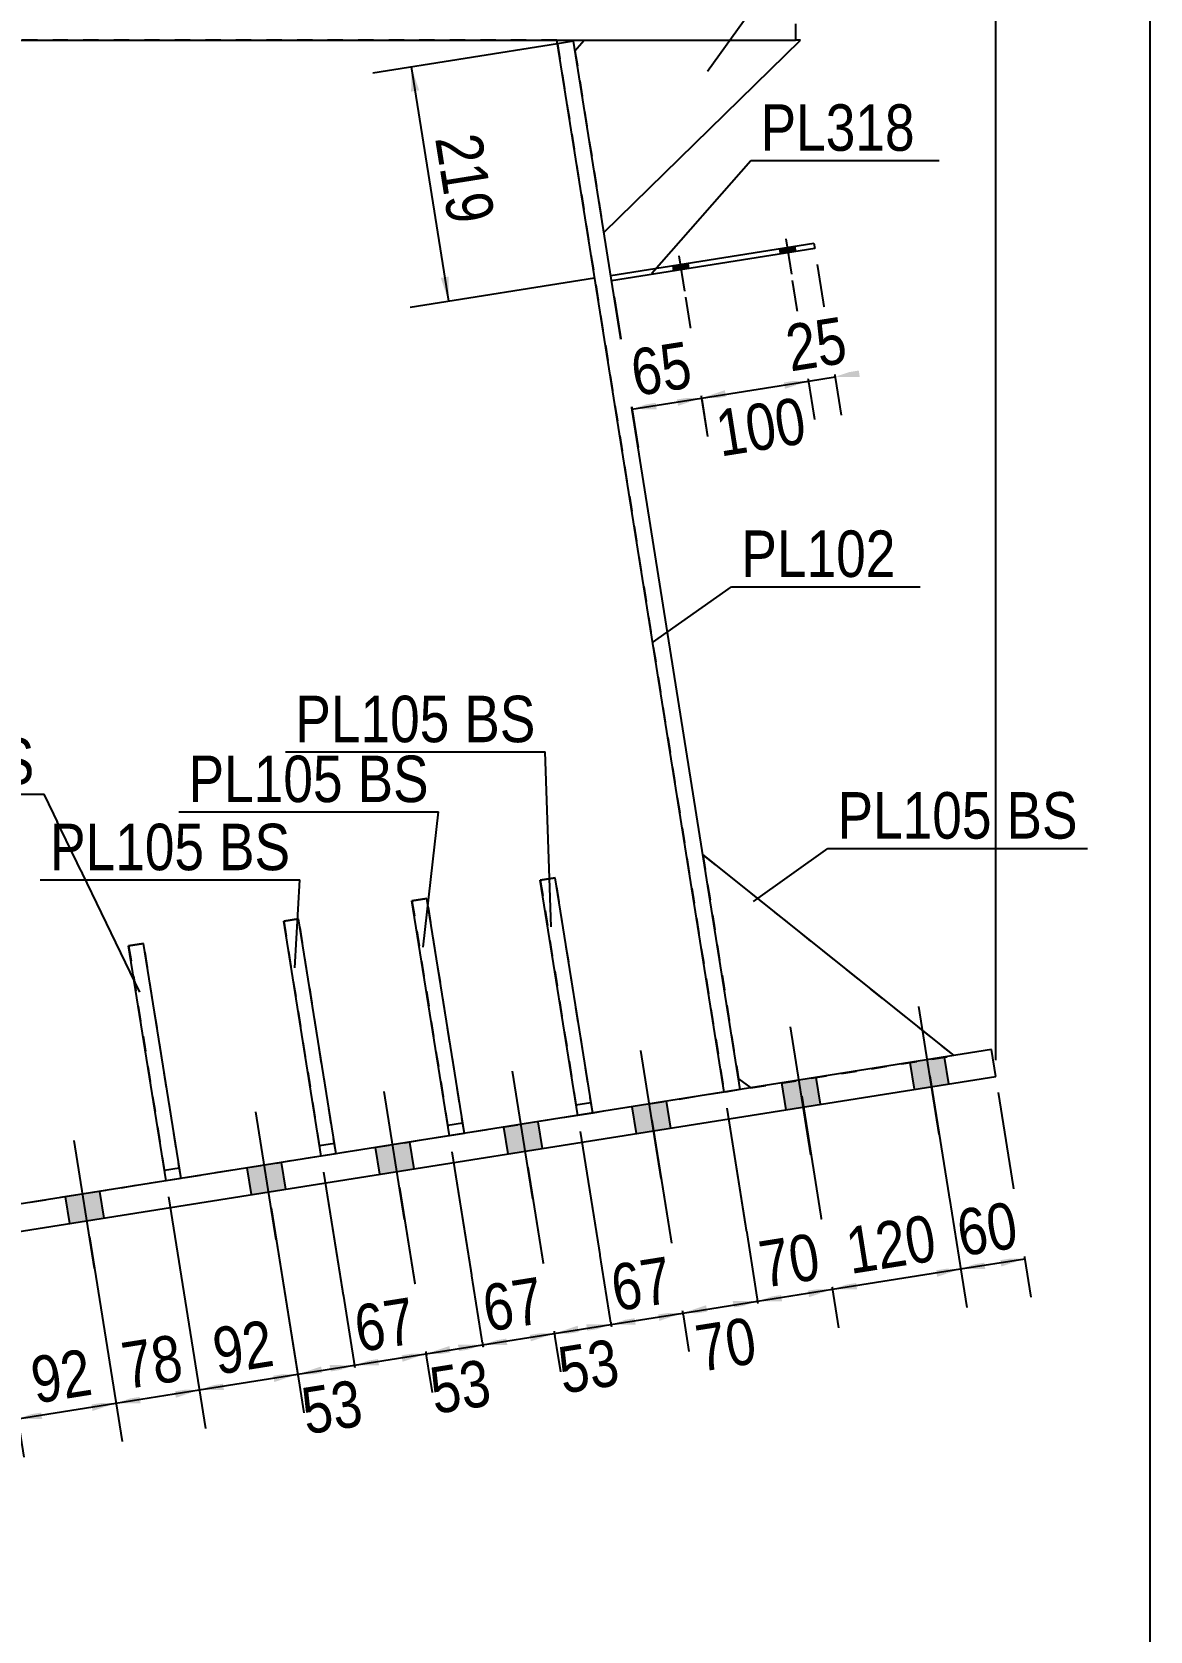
# Model space of a CAD drawing. Header units: millimetres. Extents: x -345 to 58, y -179 to 98.
# Drawn here: x -10.9 to 57.9, y -58 to 40.5 of the extents above; entities that cross this region are included whole.
import ezdxf

# ---------------------------------------------------------------- set-up
doc = ezdxf.new("R2010")
doc.units = ezdxf.units.MM
doc.linetypes.add('DXK_LINE_DOT1', pattern=[1.8814, 0.9407, -0.9407])
doc.styles.add('Arial Narrow', font='ARIALN.TTF', dxfattribs={"height": 0.2})

# ---------------------------------------------------------------- blocks, each defined once
blk = doc.blocks.new('Unknown-623466691-1210')
at = {"color": 5, "linetype": 'Continuous'}
blk.add_line((57.899, -179.324), (57.899, 97.676), dxfattribs=at)
blk = doc.blocks.new('Part-623466691-1972 - 1773')
at = {"color": 2, "linetype": 'Continuous'}
for p, q in [((22.487, 39.342), (23.049, 40)), ((24.267, 28.149), (36.382, 40)), ((36.382, 40), (36.062, 40))]:
    blk.add_line(p, q, dxfattribs=at)
at = {"color": 7, "linetype": 'DXK_LINE_DOT1'}
for p, q in [((23.049, 40), (36.062, 40)), ((22.487, 39.342), (24.267, 28.149))]:
    blk.add_line(p, q, dxfattribs=at)
blk = doc.blocks.new('Part-623466691-1816 - 1773')
at = {"color": 2, "linetype": 'Continuous'}
for p in [(36.062, 41), (-178.63, 40)]:
    blk.add_line(p, (36.062, 40), dxfattribs=at)
blk = doc.blocks.new('Part-623466691-2287 - 1773')
at = {"color": 7, "linetype": 'DXK_LINE_DOT1'}
for p, q in [((13.375, -12.879), (12.453, -13.025)), ((12.453, -13.025), (14.756, -27.51)), ((15.678, -27.364), (13.375, -12.879))]:
    blk.add_line(p, q, dxfattribs=at)
blk = doc.blocks.new('Part-623466691-2369 - 1773')
at = {"color": 2, "linetype": 'Continuous'}
for p, q in [((45.832, -22.569), (30.361, -10.178)), ((32.56, -24.004), (33.323, -24.558))]:
    blk.add_line(p, q, dxfattribs=at)
blk = doc.blocks.new('Part-623466691-2401 - 1773')
at = {"color": 2, "linetype": 'Continuous'}
for p, q in [((-63.79, -40), (-63.79, 40)), ((21.405, 39.776), (21.37, 40))]:
    blk.add_line(p, q, dxfattribs=at)
at = {"color": 7, "linetype": 'DXK_LINE_DOT1'}
for p, q in [((21.37, 40), (-63.79, 40)), ((21.405, 39.776), (31.677, -24.82)), ((31.677, -24.82), (23.579, -26.107)), ((22.657, -26.254), (15.678, -27.364)), ((14.756, -27.51), (7.777, -28.62)), ((6.855, -28.766), (-1.77, -30.138)), ((-2.691, -30.284), (-12.962, -31.918)), ((-13.884, -32.064), (-22.509, -33.436)), ((-23.431, -33.582), (-30.41, -34.692)), ((-31.332, -34.839), (-38.311, -35.948)), ((-39.232, -36.095), (-47.331, -37.383)), ((-48.121, -37.508), (-63.79, -40))]:
    blk.add_line(p, q, dxfattribs=at)
blk = doc.blocks.new('Part-623466691-2302 - 1773')
at = {"color": 2, "linetype": 'Continuous'}
for p, q in [((-4.995, -15.8), (-4.073, -15.653)), ((-1.77, -30.138), (-4.073, -15.653)), ((-2.691, -30.284), (-4.995, -15.8))]:
    blk.add_line(p, q, dxfattribs=at)
at = {"color": 7, "linetype": 'DXK_LINE_DOT1'}
for p, q in [((-2.796, -29.626), (-1.874, -29.48)), ((-1.77, -30.138), (-2.691, -30.284))]:
    blk.add_line(p, q, dxfattribs=at)
blk = doc.blocks.new('Part-623466691-1919 - 1773')
at = {"color": 2, "linetype": 'Continuous'}
for p, q in [((22.393, 39.933), (21.405, 39.776)), ((31.677, -24.82), (21.405, 39.776)), ((32.664, -24.662), (22.393, 39.933))]:
    blk.add_line(p, q, dxfattribs=at)
at = {"color": 7, "linetype": 'DXK_LINE_DOT1'}
blk.add_line((32.664, -24.662), (31.677, -24.82), dxfattribs=at)
blk = doc.blocks.new('Part-623466691-2001 - 1773')
at = {"color": 2, "linetype": 'Continuous'}
for p, q in [((48.137, -22.202), (-63.79, -40)), ((48.398, -23.848), (48.137, -22.202)), ((-63.529, -41.646), (48.398, -23.848)), ((-63.79, -40), (-63.529, -41.646))]:
    blk.add_line(p, q, dxfattribs=at)
blk = doc.blocks.new('Part-623466691-2307 - 1773')
at = {"color": 7, "linetype": 'DXK_LINE_DOT1'}
for p, q in [((-4.073, -15.653), (-4.995, -15.8)), ((-1.77, -30.138), (-4.073, -15.653)), ((-4.995, -15.8), (-2.691, -30.284))]:
    blk.add_line(p, q, dxfattribs=at)
blk = doc.blocks.new('Part-623466691-2023 - 1773')
at = {"color": 7, "linetype": 'DXK_LINE_DOT1'}
for p, q in [((45.832, -22.569), (30.361, -10.178)), ((30.361, -10.178), (32.56, -24.004)), ((33.323, -24.558), (45.832, -22.569)), ((32.56, -24.004), (33.323, -24.558))]:
    blk.add_line(p, q, dxfattribs=at)
blk = doc.blocks.new('Part-623466691-2297 - 1773')
at = {"color": 7, "linetype": 'DXK_LINE_DOT1'}
for p, q in [((5.474, -14.135), (4.552, -14.282)), ((4.552, -14.282), (6.855, -28.766)), ((7.777, -28.62), (5.474, -14.135))]:
    blk.add_line(p, q, dxfattribs=at)
blk = doc.blocks.new('Part-623466691-2255 - 1773')
at = {"color": 2, "linetype": 'Continuous'}
for p, q in [((20.354, -11.769), (21.275, -11.623)), ((22.657, -26.254), (20.354, -11.769)), ((23.579, -26.107), (21.275, -11.623))]:
    blk.add_line(p, q, dxfattribs=at)
at = {"color": 7, "linetype": 'DXK_LINE_DOT1'}
for p, q in [((22.552, -25.595), (23.474, -25.449)), ((23.579, -26.107), (22.657, -26.254))]:
    blk.add_line(p, q, dxfattribs=at)
blk = doc.blocks.new('Part-623466691-2277 - 1773')
at = {"color": 7, "linetype": 'DXK_LINE_DOT1'}
for p, q in [((21.275, -11.623), (20.354, -11.769)), ((20.354, -11.769), (22.657, -26.254)), ((23.579, -26.107), (21.275, -11.623))]:
    blk.add_line(p, q, dxfattribs=at)
blk = doc.blocks.new('Part-623466691-2282 - 1773')
at = {"color": 2, "linetype": 'Continuous'}
for p, q in [((12.453, -13.025), (13.375, -12.879)), ((14.756, -27.51), (12.453, -13.025)), ((15.678, -27.364), (13.375, -12.879))]:
    blk.add_line(p, q, dxfattribs=at)
at = {"color": 7, "linetype": 'DXK_LINE_DOT1'}
for p, q in [((14.651, -26.852), (15.573, -26.705)), ((15.678, -27.364), (14.756, -27.51))]:
    blk.add_line(p, q, dxfattribs=at)
blk = doc.blocks.new('Part-623466691-2292 - 1773')
at = {"color": 2, "linetype": 'Continuous'}
for p, q in [((4.552, -14.282), (5.474, -14.135)), ((6.855, -28.766), (4.552, -14.282)), ((7.777, -28.62), (5.474, -14.135))]:
    blk.add_line(p, q, dxfattribs=at)
at = {"color": 7, "linetype": 'DXK_LINE_DOT1'}
for p, q in [((6.751, -28.108), (7.672, -27.961)), ((7.777, -28.62), (6.855, -28.766))]:
    blk.add_line(p, q, dxfattribs=at)
blk = doc.blocks.new('Bolt-623466691-2402 - 1773')
at = {"linetype": 'Continuous'}
for points in [[(45.24, -22.663), (43.133, -22.998), (43.395, -24.644), (45.502, -24.309)], [(45.24, -22.663), (43.133, -22.998), (43.395, -24.644), (45.502, -24.309)], [(45.24, -22.663), (43.133, -22.998), (43.395, -24.644), (45.502, -24.309)], [(45.24, -22.663), (43.133, -22.998), (43.395, -24.644), (45.502, -24.309)], [(37.339, -23.919), (35.232, -24.254), (35.494, -25.9), (37.601, -25.565)], [(37.339, -23.919), (35.232, -24.254), (35.494, -25.9), (37.601, -25.565)], [(37.339, -23.919), (35.232, -24.254), (35.494, -25.9), (37.601, -25.565)], [(37.339, -23.919), (35.232, -24.254), (35.494, -25.9), (37.601, -25.565)], [(28.122, -25.385), (26.015, -25.72), (26.276, -27.366), (28.383, -27.031)], [(28.122, -25.385), (26.015, -25.72), (26.276, -27.366), (28.383, -27.031)], [(28.122, -25.385), (26.015, -25.72), (26.276, -27.366), (28.383, -27.031)], [(28.122, -25.385), (26.015, -25.72), (26.276, -27.366), (28.383, -27.031)], [(20.221, -26.641), (18.114, -26.976), (18.376, -28.622), (20.483, -28.287)], [(20.221, -26.641), (18.114, -26.976), (18.376, -28.622), (20.483, -28.287)], [(20.221, -26.641), (18.114, -26.976), (18.376, -28.622), (20.483, -28.287)], [(20.221, -26.641), (18.114, -26.976), (18.376, -28.622), (20.483, -28.287)], [(12.32, -27.897), (10.213, -28.233), (10.475, -29.878), (12.582, -29.543)], [(12.32, -27.897), (10.213, -28.233), (10.475, -29.878), (12.582, -29.543)], [(12.32, -27.897), (10.213, -28.233), (10.475, -29.878), (12.582, -29.543)], [(12.32, -27.897), (10.213, -28.233), (10.475, -29.878), (12.582, -29.543)], [(4.419, -29.154), (2.312, -29.489), (2.574, -31.135), (4.681, -30.8)], [(4.419, -29.154), (2.312, -29.489), (2.574, -31.135), (4.681, -30.8)], [(4.419, -29.154), (2.312, -29.489), (2.574, -31.135), (4.681, -30.8)], [(4.419, -29.154), (2.312, -29.489), (2.574, -31.135), (4.681, -30.8)], [(-6.773, -30.934), (-8.88, -31.269), (-8.619, -32.915), (-6.512, -32.58)], [(-6.773, -30.934), (-8.88, -31.269), (-8.619, -32.915), (-6.512, -32.58)], [(-6.773, -30.934), (-8.88, -31.269), (-8.619, -32.915), (-6.512, -32.58)], [(-6.773, -30.934), (-8.88, -31.269), (-8.619, -32.915), (-6.512, -32.58)], [(-17.966, -32.713), (-20.073, -33.048), (-19.811, -34.694), (-17.704, -34.359)], [(-17.966, -32.713), (-20.073, -33.048), (-19.811, -34.694), (-17.704, -34.359)], [(-17.966, -32.713), (-20.073, -33.048), (-19.811, -34.694), (-17.704, -34.359)], [(-17.966, -32.713), (-20.073, -33.048), (-19.811, -34.694), (-17.704, -34.359)], [(-25.867, -33.97), (-27.974, -34.305), (-27.712, -35.951), (-25.605, -35.616)], [(-25.867, -33.97), (-27.974, -34.305), (-27.712, -35.951), (-25.605, -35.616)], [(-25.867, -33.97), (-27.974, -34.305), (-27.712, -35.951), (-25.605, -35.616)], [(-25.867, -33.97), (-27.974, -34.305), (-27.712, -35.951), (-25.605, -35.616)], [(-33.768, -35.226), (-35.874, -35.561), (-35.613, -37.207), (-33.506, -36.872)], [(-33.768, -35.226), (-35.874, -35.561), (-35.613, -37.207), (-33.506, -36.872)], [(-33.768, -35.226), (-35.874, -35.561), (-35.613, -37.207), (-33.506, -36.872)], [(-33.768, -35.226), (-35.874, -35.561), (-35.613, -37.207), (-33.506, -36.872)], [(-41.668, -36.482), (-43.775, -36.817), (-43.513, -38.463), (-41.407, -38.128)], [(-41.668, -36.482), (-43.775, -36.817), (-43.513, -38.463), (-41.407, -38.128)], [(-41.668, -36.482), (-43.775, -36.817), (-43.513, -38.463), (-41.407, -38.128)], [(-41.668, -36.482), (-43.775, -36.817), (-43.513, -38.463), (-41.407, -38.128)], [(-50.886, -37.948), (-52.993, -38.283), (-52.731, -39.929), (-50.624, -39.594)], [(-50.886, -37.948), (-52.993, -38.283), (-52.731, -39.929), (-50.624, -39.594)], [(-50.886, -37.948), (-52.993, -38.283), (-52.731, -39.929), (-50.624, -39.594)], [(-50.886, -37.948), (-52.993, -38.283), (-52.731, -39.929), (-50.624, -39.594)], [(-58.787, -39.204), (-60.893, -39.539), (-60.632, -41.185), (-58.525, -40.85)], [(-58.787, -39.204), (-60.893, -39.539), (-60.632, -41.185), (-58.525, -40.85)], [(-58.787, -39.204), (-60.893, -39.539), (-60.632, -41.185), (-58.525, -40.85)], [(-58.787, -39.204), (-60.893, -39.539), (-60.632, -41.185), (-58.525, -40.85)]]:
    blk.add_hatch(color=3, dxfattribs=at).paths.add_polyline_path(points)
at = {"color": 3, "linetype": 'Continuous'}
for p, q in [((44.917, -27.423), (43.663, -19.538)), ((44.917, -27.423), (43.663, -19.538)), ((44.917, -27.423), (43.663, -19.538)), ((44.917, -27.423), (43.663, -19.538)), ((37.016, -28.679), (35.762, -20.795)), ((37.016, -28.679), (35.762, -20.795)), ((37.016, -28.679), (35.762, -20.795)), ((37.016, -28.679), (35.762, -20.795)), ((27.798, -30.145), (26.545, -22.26)), ((27.798, -30.145), (26.545, -22.26)), ((27.798, -30.145), (26.545, -22.26)), ((27.798, -30.145), (26.545, -22.26)), ((19.898, -31.401), (18.644, -23.517)), ((19.898, -31.401), (18.644, -23.517)), ((19.898, -31.401), (18.644, -23.517)), ((19.898, -31.401), (18.644, -23.517)), ((43.395, -24.644), (43.133, -22.998)), ((43.395, -24.644), (43.133, -22.998)), ((43.395, -24.644), (43.133, -22.998)), ((43.395, -24.644), (43.133, -22.998)), ((45.502, -24.309), (45.24, -22.663)), ((45.502, -24.309), (45.24, -22.663)), ((45.502, -24.309), (45.24, -22.663)), ((45.502, -24.309), (45.24, -22.663)), ((35.494, -25.9), (35.232, -24.254)), ((35.494, -25.9), (35.232, -24.254)), ((35.494, -25.9), (35.232, -24.254)), ((35.494, -25.9), (35.232, -24.254)), ((37.601, -25.565), (37.339, -23.919)), ((37.601, -25.565), (37.339, -23.919)), ((37.601, -25.565), (37.339, -23.919)), ((37.601, -25.565), (37.339, -23.919)), ((11.997, -32.657), (10.743, -24.773)), ((11.997, -32.657), (10.743, -24.773)), ((11.997, -32.657), (10.743, -24.773)), ((11.997, -32.657), (10.743, -24.773)), ((28.383, -27.031), (28.122, -25.385)), ((28.383, -27.031), (28.122, -25.385)), ((28.383, -27.031), (28.122, -25.385)), ((28.383, -27.031), (28.122, -25.385)), ((4.096, -33.914), (2.842, -26.029)), ((4.096, -33.914), (2.842, -26.029)), ((4.096, -33.914), (2.842, -26.029)), ((4.096, -33.914), (2.842, -26.029)), ((26.276, -27.366), (26.015, -25.72)), ((26.276, -27.366), (26.015, -25.72)), ((26.276, -27.366), (26.015, -25.72)), ((26.276, -27.366), (26.015, -25.72)), ((18.376, -28.622), (18.114, -26.976)), ((18.376, -28.622), (18.114, -26.976)), ((18.376, -28.622), (18.114, -26.976)), ((18.376, -28.622), (18.114, -26.976)), ((20.483, -28.287), (20.221, -26.641)), ((20.483, -28.287), (20.221, -26.641)), ((20.483, -28.287), (20.221, -26.641)), ((20.483, -28.287), (20.221, -26.641)), ((-7.097, -35.693), (-8.35, -27.809)), ((-7.097, -35.693), (-8.35, -27.809)), ((-7.097, -35.693), (-8.35, -27.809)), ((-7.097, -35.693), (-8.35, -27.809)), ((10.475, -29.878), (10.213, -28.233)), ((10.475, -29.878), (10.213, -28.233)), ((10.475, -29.878), (10.213, -28.233)), ((10.475, -29.878), (10.213, -28.233)), ((12.582, -29.543), (12.32, -27.897)), ((12.582, -29.543), (12.32, -27.897)), ((12.582, -29.543), (12.32, -27.897)), ((12.582, -29.543), (12.32, -27.897)), ((2.574, -31.135), (2.312, -29.489)), ((2.574, -31.135), (2.312, -29.489)), ((2.574, -31.135), (2.312, -29.489)), ((2.574, -31.135), (2.312, -29.489)), ((4.681, -30.8), (4.419, -29.154)), ((4.681, -30.8), (4.419, -29.154)), ((4.681, -30.8), (4.419, -29.154)), ((4.681, -30.8), (4.419, -29.154)), ((-18.289, -37.473), (-19.543, -29.589)), ((-18.289, -37.473), (-19.543, -29.589)), ((-18.289, -37.473), (-19.543, -29.589)), ((-18.289, -37.473), (-19.543, -29.589)), ((-26.19, -38.729), (-27.444, -30.845)), ((-26.19, -38.729), (-27.444, -30.845)), ((-26.19, -38.729), (-27.444, -30.845)), ((-26.19, -38.729), (-27.444, -30.845)), ((-8.619, -32.915), (-8.88, -31.269)), ((-8.619, -32.915), (-8.88, -31.269)), ((-8.619, -32.915), (-8.88, -31.269)), ((-8.619, -32.915), (-8.88, -31.269)), ((-6.512, -32.58), (-6.773, -30.934)), ((-6.512, -32.58), (-6.773, -30.934)), ((-6.512, -32.58), (-6.773, -30.934)), ((-6.512, -32.58), (-6.773, -30.934)), ((-34.091, -39.986), (-35.344, -32.102)), ((-34.091, -39.986), (-35.344, -32.102)), ((-34.091, -39.986), (-35.344, -32.102)), ((-34.091, -39.986), (-35.344, -32.102)), ((-41.992, -41.242), (-43.245, -33.358)), ((-41.992, -41.242), (-43.245, -33.358)), ((-41.992, -41.242), (-43.245, -33.358)), ((-41.992, -41.242), (-43.245, -33.358)), ((-19.811, -34.694), (-20.073, -33.048)), ((-19.811, -34.694), (-20.073, -33.048)), ((-19.811, -34.694), (-20.073, -33.048)), ((-19.811, -34.694), (-20.073, -33.048)), ((-17.704, -34.359), (-17.966, -32.713)), ((-17.704, -34.359), (-17.966, -32.713)), ((-17.704, -34.359), (-17.966, -32.713)), ((-17.704, -34.359), (-17.966, -32.713)), ((-27.712, -35.951), (-27.974, -34.305)), ((-27.712, -35.951), (-27.974, -34.305)), ((-27.712, -35.951), (-27.974, -34.305)), ((-27.712, -35.951), (-27.974, -34.305)), ((-25.605, -35.616), (-25.867, -33.97)), ((-25.605, -35.616), (-25.867, -33.97)), ((-25.605, -35.616), (-25.867, -33.97)), ((-25.605, -35.616), (-25.867, -33.97)), ((-51.209, -42.708), (-52.463, -34.824)), ((-51.209, -42.708), (-52.463, -34.824)), ((-51.209, -42.708), (-52.463, -34.824)), ((-51.209, -42.708), (-52.463, -34.824)), ((-33.506, -36.872), (-33.768, -35.226)), ((-33.506, -36.872), (-33.768, -35.226)), ((-33.506, -36.872), (-33.768, -35.226)), ((-33.506, -36.872), (-33.768, -35.226)), ((-59.11, -43.964), (-60.363, -36.08)), ((-59.11, -43.964), (-60.363, -36.08)), ((-59.11, -43.964), (-60.363, -36.08)), ((-59.11, -43.964), (-60.363, -36.08)), ((-35.613, -37.207), (-35.874, -35.561)), ((-35.613, -37.207), (-35.874, -35.561)), ((-35.613, -37.207), (-35.874, -35.561)), ((-35.613, -37.207), (-35.874, -35.561)), ((-43.513, -38.463), (-43.775, -36.817)), ((-43.513, -38.463), (-43.775, -36.817)), ((-43.513, -38.463), (-43.775, -36.817)), ((-43.513, -38.463), (-43.775, -36.817)), ((-41.407, -38.128), (-41.668, -36.482)), ((-41.407, -38.128), (-41.668, -36.482)), ((-41.407, -38.128), (-41.668, -36.482)), ((-41.407, -38.128), (-41.668, -36.482)), ((-52.731, -39.929), (-52.993, -38.283)), ((-52.731, -39.929), (-52.993, -38.283)), ((-52.731, -39.929), (-52.993, -38.283)), ((-52.731, -39.929), (-52.993, -38.283)), ((-50.624, -39.594), (-50.886, -37.948)), ((-50.624, -39.594), (-50.886, -37.948)), ((-50.624, -39.594), (-50.886, -37.948)), ((-50.624, -39.594), (-50.886, -37.948)), ((-58.525, -40.85), (-58.787, -39.204)), ((-58.525, -40.85), (-58.787, -39.204)), ((-58.525, -40.85), (-58.787, -39.204)), ((-58.525, -40.85), (-58.787, -39.204)), ((-60.632, -41.185), (-60.893, -39.539)), ((-60.632, -41.185), (-60.893, -39.539)), ((-60.632, -41.185), (-60.893, -39.539)), ((-60.632, -41.185), (-60.893, -39.539))]:
    blk.add_line(p, q, dxfattribs=at)
blk = doc.blocks.new('Part-623466691-7799 - 1773')
at = {"color": 2, "linetype": 'Continuous'}
for p, q in [((24.689, 25.495), (37.198, 27.484)), ((37.251, 27.155), (24.741, 25.166)), ((37.198, 27.484), (37.251, 27.155))]:
    blk.add_line(p, q, dxfattribs=at)
at = {"color": 7, "linetype": 'DXK_LINE_DOT1'}
blk.add_line((24.741, 25.166), (24.689, 25.495), dxfattribs=at)
blk = doc.blocks.new('Bolt-623466691-7800 - 1773')
at = {"linetype": 'Continuous'}
for points in [[(35.144, 26.82), (36.066, 26.967), (36.013, 27.296), (35.091, 27.149)], [(35.144, 26.82), (36.066, 26.967), (36.013, 27.296), (35.091, 27.149)], [(28.56, 25.773), (29.482, 25.92), (29.429, 26.249), (28.507, 26.102)], [(28.56, 25.773), (29.482, 25.92), (29.429, 26.249), (28.507, 26.102)]]:
    blk.add_hatch(color=3, dxfattribs=at).paths.add_polyline_path(points)
at = {"color": 3, "linetype": 'Continuous'}
for p, q in [((35.469, 27.749), (35.814, 25.576)), ((35.469, 27.749), (35.814, 25.576)), ((28.885, 26.702), (29.23, 24.53)), ((28.885, 26.702), (29.23, 24.53)), ((35.091, 27.149), (35.144, 26.82)), ((35.091, 27.149), (35.144, 26.82)), ((36.013, 27.296), (36.066, 26.967)), ((36.013, 27.296), (36.066, 26.967)), ((28.507, 26.102), (28.56, 25.773)), ((28.507, 26.102), (28.56, 25.773)), ((29.429, 26.249), (29.482, 25.92)), ((29.429, 26.249), (29.482, 25.92))]:
    blk.add_line(p, q, dxfattribs=at)
blk = doc.blocks.new('StraightDimension-623466691-8546 - 1773')
at = {"linetype": 'Continuous'}
for points in [[(35.34, 19.004), (36.861, 18.992), (35.419, 18.51)], [(31.798, 17.934), (30.277, 17.945), (31.719, 18.428)]]:
    blk.add_hatch(color=7, dxfattribs=at).paths.add_polyline_path(points)
at = {"color": 7, "linetype": 'Continuous'}
for p, q in [((35.874, 25.198), (37.214, 16.77)), ((29.29, 24.151), (30.63, 15.723)), ((30.277, 17.945), (36.861, 18.992))]:
    blk.add_line(p, q, dxfattribs=at)
at = {"color": 0}
blk.add_wipeout([(37.553, 14.698), (36.893, 18.846), (30.292, 17.796), (30.951, 13.648)], dxfattribs=at)
at = {"color": 3, "style": 'Arial Narrow'}
blk.add_text('100', height=2.8633, rotation=9.03554, dxfattribs=at).set_placement((31.45, 14.335))
blk = doc.blocks.new('StraightDimension-623466691-2617 - 1773')
at = {"linetype": 'Continuous'}
for points in [[(47.755, -35.723), (46.235, -35.711), (47.677, -35.229)], [(48.664, -35.072), (50.185, -35.083), (48.743, -35.565)]]:
    blk.add_hatch(color=7, dxfattribs=at).paths.add_polyline_path(points)
at = {"color": 7, "linetype": 'Continuous'}
for p, q in [((44.343, -23.818), (46.611, -38.081)), ((48.556, -24.836), (50.562, -37.453)), ((46.235, -35.711), (50.185, -35.083))]:
    blk.add_line(p, q, dxfattribs=at)
at = {"color": 0}
blk.add_wipeout([(50.584, -34.868), (49.925, -30.72), (45.129, -31.482), (45.788, -35.63)], dxfattribs=at)
at = {"color": 3, "style": 'Arial Narrow'}
blk.add_text('60', height=2.8633, rotation=9.03554, dxfattribs=at).set_placement((46.287, -34.943))
blk = doc.blocks.new('StraightDimension-623466691-2631 - 1773')
at = {"linetype": 'Continuous'}
for points in [[(44.714, -35.7), (46.235, -35.711), (44.792, -36.194)], [(39.865, -36.977), (38.344, -36.966), (39.787, -36.483)]]:
    blk.add_hatch(color=7, dxfattribs=at).paths.add_polyline_path(points)
at = {"color": 7, "linetype": 'Continuous'}
for p, q in [((44.343, -23.818), (46.611, -38.081)), ((36.453, -25.073), (38.721, -39.336)), ((38.344, -36.966), (46.235, -35.711))]:
    blk.add_line(p, q, dxfattribs=at)
at = {"color": 0}
blk.add_wipeout([(45.567, -35.665), (44.907, -31.518), (38.306, -32.567), (38.965, -36.715)], dxfattribs=at)
at = {"color": 3, "style": 'Arial Narrow'}
blk.add_text('120', height=2.8633, rotation=9.03554, dxfattribs=at).set_placement((39.464, -36.028))
blk = doc.blocks.new('StraightDimension-623466691-2647 - 1773')
at = {"linetype": 'Continuous'}
for points in [[(35.246, -37.712), (33.725, -37.7), (35.167, -37.218)], [(36.824, -36.954), (38.344, -36.966), (36.902, -37.448)]]:
    blk.add_hatch(color=7, dxfattribs=at).paths.add_polyline_path(points)
at = {"color": 7, "linetype": 'Continuous'}
for p, q in [((36.453, -25.073), (38.721, -39.336)), ((31.834, -25.807), (34.102, -40.071)), ((33.725, -37.7), (38.344, -36.966))]:
    blk.add_line(p, q, dxfattribs=at)
at = {"color": 0}
blk.add_wipeout([(38.409, -36.804), (37.75, -32.656), (32.954, -33.418), (33.613, -37.566)], dxfattribs=at)
at = {"color": 3, "style": 'Arial Narrow'}
blk.add_text('70', height=2.8633, rotation=9.03554, dxfattribs=at).set_placement((34.112, -36.879))
blk = doc.blocks.new('StraightDimension-623466691-2653 - 1773')
at = {"linetype": 'Continuous'}
for points in [[(30.642, -38.444), (29.122, -38.432), (30.564, -37.95)], [(32.204, -37.689), (33.725, -37.7), (32.283, -38.183)]]:
    blk.add_hatch(color=7, dxfattribs=at).paths.add_polyline_path(points)
at = {"color": 7, "linetype": 'Continuous'}
for p, q in [((27.23, -26.539), (29.475, -40.654)), ((31.834, -25.807), (34.078, -39.922)), ((29.122, -38.432), (33.725, -37.7))]:
    blk.add_line(p, q, dxfattribs=at)
at = {"color": 0}
blk.add_wipeout([(34.504, -41.981), (33.845, -37.833), (29.049, -38.596), (29.708, -42.744)], dxfattribs=at)
at = {"color": 3, "style": 'Arial Narrow'}
blk.add_text('70', height=2.8633, rotation=9.03554, dxfattribs=at).set_placement((30.207, -42.057))
blk = doc.blocks.new('StraightDimension-623466691-2660 - 1773')
at = {"linetype": 'Continuous'}
for points in [[(27.601, -38.421), (29.122, -38.432), (27.679, -38.915)], [(26.226, -39.146), (24.705, -39.135), (26.147, -38.652)]]:
    blk.add_hatch(color=7, dxfattribs=at).paths.add_polyline_path(points)
at = {"color": 7, "linetype": 'Continuous'}
for p, q in [((27.23, -26.539), (29.498, -40.803)), ((22.814, -27.241), (25.082, -41.505)), ((24.705, -39.135), (29.122, -38.432))]:
    blk.add_line(p, q, dxfattribs=at)
at = {"color": 0}
blk.add_wipeout([(29.288, -38.254), (28.628, -34.106), (23.832, -34.869), (24.492, -39.017)], dxfattribs=at)
at = {"color": 3, "style": 'Arial Narrow'}
blk.add_text('67', height=2.8633, rotation=9.03554, dxfattribs=at).set_placement((24.99, -38.33))
blk = doc.blocks.new('StraightDimension-623466691-2671 - 1773')
at = {"linetype": 'Continuous'}
for points in [[(22.736, -39.701), (21.216, -39.69), (22.658, -39.207)], [(23.184, -39.123), (24.705, -39.135), (23.263, -39.617)]]:
    blk.add_hatch(color=7, dxfattribs=at).paths.add_polyline_path(points)
at = {"color": 7, "linetype": 'Continuous'}
for p, q in [((22.814, -27.241), (25.058, -41.357)), ((19.586, -29.442), (21.569, -41.912)), ((21.216, -39.69), (24.705, -39.135))]:
    blk.add_line(p, q, dxfattribs=at)
at = {"color": 0}
blk.add_wipeout([(26.041, -43.327), (25.382, -39.179), (20.586, -39.942), (21.245, -44.089)], dxfattribs=at)
at = {"color": 3, "style": 'Arial Narrow'}
blk.add_text('53', height=2.8633, rotation=9.03554, dxfattribs=at).set_placement((21.744, -43.403))
blk = doc.blocks.new('StraightDimension-623466691-2684 - 1773')
at = {"linetype": 'Continuous'}
for points in [[(18.325, -40.402), (16.804, -40.391), (18.246, -39.908)], [(19.695, -39.678), (21.216, -39.69), (19.773, -40.172)]]:
    blk.add_hatch(color=7, dxfattribs=at).paths.add_polyline_path(points)
at = {"color": 7, "linetype": 'Continuous'}
for p, q in [((14.913, -28.498), (17.181, -42.761)), ((19.586, -29.442), (21.592, -42.06)), ((16.804, -40.391), (21.216, -39.69))]:
    blk.add_line(p, q, dxfattribs=at)
at = {"color": 0}
blk.add_wipeout([(21.384, -39.511), (20.725, -35.363), (15.929, -36.126), (16.588, -40.273)], dxfattribs=at)
at = {"color": 3, "style": 'Arial Narrow'}
blk.add_text('67', height=2.8633, rotation=9.03554, dxfattribs=at).set_placement((17.087, -39.587))
blk = doc.blocks.new('StraightDimension-623466691-2697 - 1773')
at = {"linetype": 'Continuous'}
for points in [[(15.284, -40.38), (16.804, -40.391), (15.362, -40.873)], [(14.835, -40.957), (13.315, -40.946), (14.757, -40.463)]]:
    blk.add_hatch(color=7, dxfattribs=at).paths.add_polyline_path(points)
at = {"color": 7, "linetype": 'Continuous'}
for p, q in [((14.913, -28.498), (17.158, -42.613)), ((11.685, -30.699), (13.668, -43.168)), ((13.315, -40.946), (16.804, -40.391))]:
    blk.add_line(p, q, dxfattribs=at)
at = {"color": 0}
blk.add_wipeout([(18.141, -44.583), (17.481, -40.435), (12.685, -41.198), (13.345, -45.346)], dxfattribs=at)
at = {"color": 3, "style": 'Arial Narrow'}
blk.add_text('53', height=2.8633, rotation=9.03554, dxfattribs=at).set_placement((13.843, -44.659))
blk = doc.blocks.new('StraightDimension-623466691-2710 - 1773')
at = {"linetype": 'Continuous'}
for points in [[(10.424, -41.659), (8.904, -41.647), (10.346, -41.165)], [(11.794, -40.934), (13.315, -40.946), (11.873, -41.428)]]:
    blk.add_hatch(color=7, dxfattribs=at).paths.add_polyline_path(points)
at = {"color": 7, "linetype": 'Continuous'}
for p, q in [((7.012, -29.754), (9.28, -44.017)), ((11.685, -30.699), (13.692, -43.316)), ((8.904, -41.647), (13.315, -40.946))]:
    blk.add_line(p, q, dxfattribs=at)
at = {"color": 0}
blk.add_wipeout([(13.484, -40.767), (12.824, -36.619), (8.028, -37.382), (8.688, -41.53)], dxfattribs=at)
at = {"color": 3, "style": 'Arial Narrow'}
blk.add_text('67', height=2.8633, rotation=9.03554, dxfattribs=at).set_placement((9.186, -40.843))
blk = doc.blocks.new('StraightDimension-623466691-2723 - 1773')
at = {"linetype": 'Continuous'}
for points in [[(6.935, -42.213), (5.414, -42.202), (6.856, -41.72)], [(7.383, -41.636), (8.904, -41.647), (7.461, -42.13)]]:
    blk.add_hatch(color=7, dxfattribs=at).paths.add_polyline_path(points)
at = {"color": 7, "linetype": 'Continuous'}
for p, q in [((7.012, -29.754), (9.257, -43.869)), ((3.785, -31.955), (5.767, -44.424)), ((5.414, -42.202), (8.904, -41.647))]:
    blk.add_line(p, q, dxfattribs=at)
at = {"color": 0}
blk.add_wipeout([(10.24, -45.839), (9.58, -41.692), (4.784, -42.454), (5.444, -46.602)], dxfattribs=at)
at = {"color": 3, "style": 'Arial Narrow'}
blk.add_text('53', height=2.8633, rotation=9.03554, dxfattribs=at).set_placement((5.942, -45.915))
blk = doc.blocks.new('StraightDimension-623466691-2736 - 1773')
at = {"linetype": 'Continuous'}
for points in [[(3.893, -42.191), (5.414, -42.202), (3.972, -42.685)], [(0.878, -43.177), (-0.643, -43.165), (0.799, -42.683)]]:
    blk.add_hatch(color=7, dxfattribs=at).paths.add_polyline_path(points)
at = {"color": 7, "linetype": 'Continuous'}
for p, q in [((-2.534, -31.272), (-0.266, -45.536)), ((3.785, -31.955), (5.791, -44.572)), ((-0.643, -43.165), (5.414, -42.202))]:
    blk.add_line(p, q, dxfattribs=at)
at = {"color": 0}
blk.add_wipeout([(4.76, -42.154), (4.1, -38.006), (-0.696, -38.769), (-0.036, -42.917)], dxfattribs=at)
at = {"color": 3, "style": 'Arial Narrow'}
blk.add_text('92', height=2.8633, rotation=9.03554, dxfattribs=at).set_placement((0.462, -42.23))
blk = doc.blocks.new('StraightDimension-623466691-2749 - 1773')
at = {"linetype": 'Continuous'}
for points in [[(-2.164, -43.154), (-0.643, -43.165), (-2.085, -43.648)], [(-4.258, -43.993), (-5.779, -43.982), (-4.336, -43.499)]]:
    blk.add_hatch(color=7, dxfattribs=at).paths.add_polyline_path(points)
at = {"color": 7, "linetype": 'Continuous'}
for p, q in [((-2.534, -31.272), (-0.266, -45.536)), ((-7.408, -33.735), (-5.402, -46.352)), ((-5.779, -43.982), (-0.643, -43.165))]:
    blk.add_line(p, q, dxfattribs=at)
at = {"color": 0}
blk.add_wipeout([(-0.836, -43.044), (-1.496, -38.896), (-6.292, -39.659), (-5.632, -43.807)], dxfattribs=at)
at = {"color": 3, "style": 'Arial Narrow'}
blk.add_text('78', height=2.8633, rotation=9.03554, dxfattribs=at).set_placement((-5.134, -43.12))
blk = doc.blocks.new('StraightDimension-623466691-2763 - 1773')
at = {"linetype": 'Continuous'}
for points in [[(-7.299, -43.971), (-5.779, -43.982), (-7.221, -44.464)], [(-10.315, -44.956), (-11.836, -44.945), (-10.394, -44.463)]]:
    blk.add_hatch(color=7, dxfattribs=at).paths.add_polyline_path(points)
at = {"color": 7, "linetype": 'Continuous'}
for p, q in [((-13.727, -33.052), (-11.459, -47.315)), ((-7.408, -33.735), (-5.402, -46.352)), ((-11.836, -44.945), (-5.779, -43.982))]:
    blk.add_line(p, q, dxfattribs=at)
at = {"color": 0}
blk.add_wipeout([(-6.433, -43.934), (-7.092, -39.786), (-11.888, -40.549), (-11.229, -44.697)], dxfattribs=at)
at = {"color": 3, "style": 'Arial Narrow'}
blk.add_text('92', height=2.8633, rotation=9.03554, dxfattribs=at).set_placement((-10.73, -44.01))
blk = doc.blocks.new('StraightDimension-623466691-2910 - 1773')
at = {"color": 7, "linetype": 'Continuous'}
blk.add_line((48.398, -22.848), (48.398, 86.387), dxfattribs=at)
blk = doc.blocks.new('StraightDimension-623466691-8545 - 1773')
at = {"linetype": 'Continuous'}
for points in [[(40.028, 19.243), (38.507, 19.254), (39.949, 19.737)], [(35.34, 19.004), (36.861, 18.992), (35.419, 18.51)]]:
    blk.add_hatch(color=7, dxfattribs=at).paths.add_polyline_path(points)
at = {"color": 7, "linetype": 'Continuous'}
for p, q in [((37.408, 26.167), (38.884, 16.884)), ((35.874, 25.198), (37.238, 16.622)), ((36.861, 18.992), (38.507, 19.254))]:
    blk.add_line(p, q, dxfattribs=at)
at = {"color": 0}
blk.add_wipeout([(40.058, 19.653), (39.399, 23.801), (34.603, 23.038), (35.262, 18.89)], dxfattribs=at)
at = {"color": 3, "style": 'Arial Narrow'}
blk.add_text('25', height=2.8633, rotation=9.03554, dxfattribs=at).set_placement((35.761, 19.577))
blk = doc.blocks.new('StraightDimension-623466691-8547 - 1773')
at = {"linetype": 'Continuous'}
for points in [[(27.518, 17.254), (25.997, 17.265), (27.44, 17.747)], [(28.756, 17.957), (30.277, 17.945), (28.835, 17.463)]]:
    blk.add_hatch(color=7, dxfattribs=at).paths.add_polyline_path(points)
at = {"color": 7, "linetype": 'Continuous'}
for p, q in [((24.898, 24.178), (26.374, 14.895)), ((29.29, 24.151), (30.654, 15.575)), ((25.997, 17.265), (30.277, 17.945))]:
    blk.add_line(p, q, dxfattribs=at)
at = {"color": 0}
blk.add_wipeout([(30.512, 18.135), (29.852, 22.283), (25.056, 21.52), (25.716, 17.372)], dxfattribs=at)
at = {"color": 3, "style": 'Arial Narrow'}
blk.add_text('65', height=2.8633, rotation=9.03554, dxfattribs=at).set_placement((26.214, 18.059))
blk = doc.blocks.new('StraightDimension-623466691-8568 - 1773')
at = {"linetype": 'Continuous'}
for points in [[(12.401, 36.825), (12.412, 38.346), (12.894, 36.904)], [(14.719, 25.429), (14.708, 23.908), (14.225, 25.35)]]:
    blk.add_hatch(color=7, dxfattribs=at).paths.add_polyline_path(points)
at = {"color": 7, "linetype": 'Continuous'}
for p, q in [((21.405, 39.776), (10.042, 37.969)), ((12.412, 38.346), (14.708, 23.908)), ((23.701, 25.338), (12.337, 23.531))]:
    blk.add_line(p, q, dxfattribs=at)
at = {"color": 0}
blk.add_wipeout([(14.233, 27.85), (18.381, 28.509), (17.331, 35.111), (13.183, 34.451)], dxfattribs=at)
at = {"color": 3, "style": 'Arial Narrow'}
blk.add_text('219', height=2.8633, rotation=-80.96467, dxfattribs=at).set_placement((13.87, 33.953))
blk = doc.blocks.new('Mark-623466691-1915 - 1773')
at = {"color": 7, "linetype": 'Continuous'}
for p, q in [((27.273, 2.877), (32.136, 6.322)), ((32.136, 6.322), (43.74, 6.322))]:
    blk.add_line(p, q, dxfattribs=at)
at = {"color": 0}
blk.add_wipeout([(42.24, 6.922), (42.24, 9.922), (32.736, 9.922), (32.736, 6.922)], dxfattribs=at)
blk.add_wipeout([(42.24, 6.922), (42.24, 9.922), (32.736, 9.922), (32.736, 6.922)], dxfattribs=at)
at = {"color": 3, "style": 'Arial Narrow'}
blk.add_text('PL102', height=2.8633, dxfattribs=at).set_placement((32.736, 6.922))
blk = doc.blocks.new('Mark-623466691-1968 - 1773')
at = {"color": 7, "linetype": 'Continuous'}
for p, q in [((30.649, 38.094), (34.184, 43.017)), ((34.184, 43.017), (45.788, 43.017))]:
    blk.add_line(p, q, dxfattribs=at)
at = {"color": 0}
for points in [[(44.288, 47.517), (44.288, 50.517), (34.784, 50.517), (34.784, 47.517)], [(44.54, 43.617), (44.54, 46.617), (34.784, 46.617), (34.784, 43.617)]]:
    blk.add_wipeout(points, dxfattribs=at)
for points in [[(44.288, 47.517), (44.288, 50.517), (34.784, 50.517), (34.784, 47.517)], [(44.54, 43.617), (44.54, 46.617), (34.784, 46.617), (34.784, 43.617)]]:
    blk.add_wipeout(points, dxfattribs=at)
at = {"color": 3, "style": 'Arial Narrow'}
blk.add_text('PL103', height=2.8633, dxfattribs=at).set_placement((34.784, 47.517))
at = {"color": 1, "style": 'Arial Narrow'}
blk.add_text("CTR'D", height=2.8633, dxfattribs=at).set_placement((34.784, 43.617))
blk = doc.blocks.new('MarkSet-623466691-3155 - 1773')
at = {"color": 7, "linetype": 'Continuous'}
for p, q in [((33.475, -13.073), (38.057, -9.799)), ((38.057, -9.799), (54.044, -9.799))]:
    blk.add_line(p, q, dxfattribs=at)
at = {"color": 0}
for points in [[(48.161, -9.199), (48.161, -6.199), (38.657, -6.199), (38.657, -9.199)], [(53.444, -9.199), (53.444, -6.199), (49.061, -6.199), (49.061, -9.199)]]:
    blk.add_wipeout(points, dxfattribs=at)
for points in [[(48.161, -9.199), (48.161, -6.199), (38.657, -6.199), (38.657, -9.199)], [(53.444, -9.199), (53.444, -6.199), (49.061, -6.199), (49.061, -9.199)]]:
    blk.add_wipeout(points, dxfattribs=at)
at = {"color": 3, "style": 'Arial Narrow'}
for s, p in [('PL105', (38.657, -9.199)), ('BS', (49.061, -9.199))]:
    blk.add_text(s, height=2.8633, dxfattribs=at).set_placement(p)
blk = doc.blocks.new('MarkSet-623466691-3179 - 1773')
at = {"color": 7, "linetype": 'Continuous'}
for p in [(4.669, -3.859), (21.033, -14.639)]:
    blk.add_line(p, (20.656, -3.859), dxfattribs=at)
at = {"color": 0}
for points in [[(14.773, -3.259), (14.773, -0.259), (5.269, -0.259), (5.269, -3.259)], [(20.056, -3.259), (20.056, -0.259), (15.673, -0.259), (15.673, -3.259)]]:
    blk.add_wipeout(points, dxfattribs=at)
for points in [[(14.773, -3.259), (14.773, -0.259), (5.269, -0.259), (5.269, -3.259)], [(20.056, -3.259), (20.056, -0.259), (15.673, -0.259), (15.673, -3.259)]]:
    blk.add_wipeout(points, dxfattribs=at)
at = {"color": 3, "style": 'Arial Narrow'}
for s, p in [('PL105', (5.269, -3.259)), ('BS', (15.673, -3.259))]:
    blk.add_text(s, height=2.8633, dxfattribs=at).set_placement(p)
blk = doc.blocks.new('MarkSet-623466691-3185 - 1773')
at = {"color": 7, "linetype": 'Continuous'}
for p in [(-1.905, -7.549), (13.133, -15.895)]:
    blk.add_line(p, (14.082, -7.549), dxfattribs=at)
at = {"color": 0}
for points in [[(8.199, -6.949), (8.199, -3.949), (-1.305, -3.949), (-1.305, -6.949)], [(13.482, -6.949), (13.482, -3.949), (9.099, -3.949), (9.099, -6.949)]]:
    blk.add_wipeout(points, dxfattribs=at)
for points in [[(8.199, -6.949), (8.199, -3.949), (-1.305, -3.949), (-1.305, -6.949)], [(13.482, -6.949), (13.482, -3.949), (9.099, -3.949), (9.099, -6.949)]]:
    blk.add_wipeout(points, dxfattribs=at)
at = {"color": 3, "style": 'Arial Narrow'}
for s, p in [('PL105', (-1.305, -6.949)), ('BS', (9.099, -6.949))]:
    blk.add_text(s, height=2.8633, dxfattribs=at).set_placement(p)
blk = doc.blocks.new('MarkSet-623466691-3191 - 1773')
at = {"color": 7, "linetype": 'Continuous'}
for p in [(-10.434, -11.745), (5.232, -17.151)]:
    blk.add_line(p, (5.553, -11.745), dxfattribs=at)
at = {"color": 0}
for points in [[(-0.33, -11.145), (-0.33, -8.145), (-9.834, -8.145), (-9.834, -11.145)], [(4.953, -11.145), (4.953, -8.145), (0.57, -8.145), (0.57, -11.145)]]:
    blk.add_wipeout(points, dxfattribs=at)
for points in [[(-0.33, -11.145), (-0.33, -8.145), (-9.834, -8.145), (-9.834, -11.145)], [(4.953, -11.145), (4.953, -8.145), (0.57, -8.145), (0.57, -11.145)]]:
    blk.add_wipeout(points, dxfattribs=at)
at = {"color": 3, "style": 'Arial Narrow'}
for s, p in [('PL105', (-9.834, -11.145)), ('BS', (0.57, -11.145))]:
    blk.add_text(s, height=2.8633, dxfattribs=at).set_placement(p)
blk = doc.blocks.new('MarkSet-623466691-3197 - 1773')
at = {"color": 7, "linetype": 'Continuous'}
for p in [(-26.186, -6.465), (-4.315, -18.669)]:
    blk.add_line(p, (-10.2, -6.465), dxfattribs=at)
at = {"color": 0}
for points in [[(-16.082, -5.865), (-16.082, -2.865), (-25.586, -2.865), (-25.586, -5.865)], [(-10.8, -5.865), (-10.8, -2.865), (-15.182, -2.865), (-15.182, -5.865)]]:
    blk.add_wipeout(points, dxfattribs=at)
for points in [[(-16.082, -5.865), (-16.082, -2.865), (-25.586, -2.865), (-25.586, -5.865)], [(-10.8, -5.865), (-10.8, -2.865), (-15.182, -2.865), (-15.182, -5.865)]]:
    blk.add_wipeout(points, dxfattribs=at)
at = {"color": 3, "style": 'Arial Narrow'}
for s, p in [('PL105', (-25.586, -5.865)), ('BS', (-15.182, -5.865))]:
    blk.add_text(s, height=2.8633, dxfattribs=at).set_placement(p)
blk = doc.blocks.new('Mark-623466691-7806 - 1773')
at = {"color": 7, "linetype": 'Continuous'}
for p, q in [((27.228, 25.65), (33.318, 32.579)), ((33.318, 32.579), (44.922, 32.579))]:
    blk.add_line(p, q, dxfattribs=at)
at = {"color": 0}
blk.add_wipeout([(43.422, 33.179), (43.422, 36.179), (33.918, 36.179), (33.918, 33.179)], dxfattribs=at)
blk.add_wipeout([(43.422, 33.179), (43.422, 36.179), (33.918, 36.179), (33.918, 33.179)], dxfattribs=at)
at = {"color": 3, "style": 'Arial Narrow'}
blk.add_text('PL318', height=2.8633, dxfattribs=at).set_placement((33.918, 33.179))

msp = doc.modelspace()

# ---------------------------------------------------------------- block references
for name in ['Unknown-623466691-1210', 'Part-623466691-1816 - 1773', 'Part-623466691-2401 - 1773', 'Part-623466691-1919 - 1773', 'Part-623466691-1972 - 1773', 'Bolt-623466691-7800 - 1773', 'Part-623466691-7799 - 1773', 'Part-623466691-2369 - 1773', 'Part-623466691-2023 - 1773', 'Part-623466691-2255 - 1773', 'Part-623466691-2277 - 1773', 'Part-623466691-2287 - 1773', 'Part-623466691-2282 - 1773', 'Part-623466691-2297 - 1773', 'Part-623466691-2292 - 1773', 'Part-623466691-2302 - 1773', 'Part-623466691-2307 - 1773', 'Bolt-623466691-2402 - 1773', 'Part-623466691-2001 - 1773']:
    msp.add_blockref(name, (0, 0))

# ---------------------------------------------------------------- next in the draw order: block references
for name in ['StraightDimension-623466691-8546 - 1773', 'StraightDimension-623466691-2617 - 1773']:
    msp.add_blockref(name, (0, 0))

# ---------------------------------------------------------------- next in the draw order: block references
for name in ['StraightDimension-623466691-2910 - 1773', 'StraightDimension-623466691-2631 - 1773']:
    msp.add_blockref(name, (0, 0))

# ---------------------------------------------------------------- next in the draw order: block references
for name in ['Mark-623466691-1968 - 1773', 'StraightDimension-623466691-8568 - 1773', 'StraightDimension-623466691-8545 - 1773', 'StraightDimension-623466691-8547 - 1773', 'Mark-623466691-1915 - 1773', 'MarkSet-623466691-3179 - 1773', 'MarkSet-623466691-3155 - 1773', 'StraightDimension-623466691-2647 - 1773']:
    msp.add_blockref(name, (0, 0))

# ---------------------------------------------------------------- next in the draw order: block references
for name in ['Mark-623466691-7806 - 1773', 'MarkSet-623466691-3185 - 1773', 'StraightDimension-623466691-2653 - 1773']:
    msp.add_blockref(name, (0, 0))

# ---------------------------------------------------------------- next in the draw order: block references
for name in ['MarkSet-623466691-3191 - 1773', 'StraightDimension-623466691-2660 - 1773']:
    msp.add_blockref(name, (0, 0))

# ---------------------------------------------------------------- next in the draw order: block references
for name in ['MarkSet-623466691-3197 - 1773', 'StraightDimension-623466691-2671 - 1773']:
    msp.add_blockref(name, (0, 0))

# ---------------------------------------------------------------- next in the draw order: block references
msp.add_blockref('StraightDimension-623466691-2684 - 1773', (0, 0))

# ---------------------------------------------------------------- next in the draw order: block references
msp.add_blockref('StraightDimension-623466691-2697 - 1773', (0, 0))

# ---------------------------------------------------------------- next in the draw order: block references
msp.add_blockref('StraightDimension-623466691-2710 - 1773', (0, 0))

# ---------------------------------------------------------------- next in the draw order: block references
msp.add_blockref('StraightDimension-623466691-2723 - 1773', (0, 0))

# ---------------------------------------------------------------- next in the draw order: block references
msp.add_blockref('StraightDimension-623466691-2736 - 1773', (0, 0))

# ---------------------------------------------------------------- next in the draw order: block references
msp.add_blockref('StraightDimension-623466691-2749 - 1773', (0, 0))

# ---------------------------------------------------------------- next in the draw order: block references
msp.add_blockref('StraightDimension-623466691-2763 - 1773', (0, 0))

doc.saveas('drawing.dxf')
